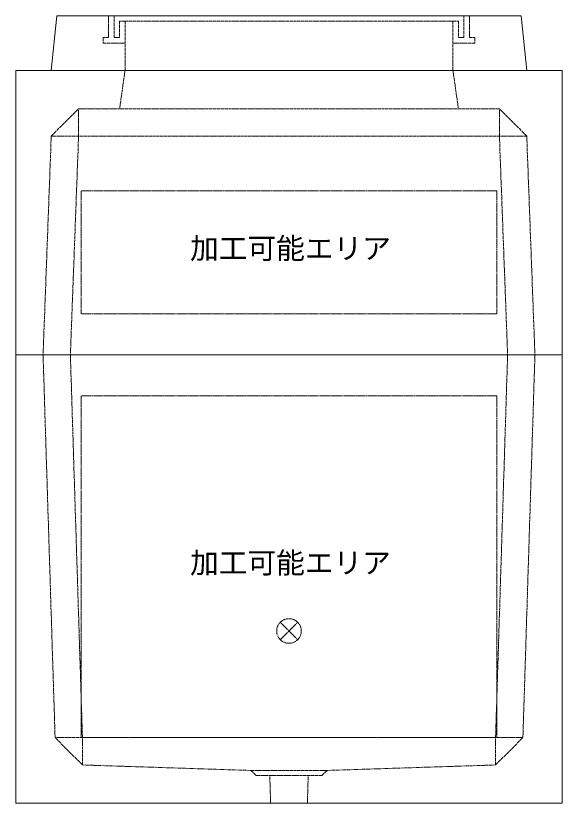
# Model space of a CAD drawing. Units: millimetres, scale not verified. Extents: x -3712 to 3712, y -2625 to 2625.
# Drawn here: x -538 to 462, y -1565 to -125 of the extents above; entities that cross this region are included whole.
import ezdxf
from ezdxf.enums import TextEntityAlignment as Align

# ---------------------------------------------------------------- set-up
doc = ezdxf.new("R2010")
doc.units = ezdxf.units.MM
doc.header["$LTSCALE"] = 10
doc.linetypes.add('LONG_DASHED1', pattern=[7, 6, -1])
doc.linetypes.add('LONG_DOUBLE_CHAIN', pattern=[21.8, 18, -1, 0.6, -0.6, 0.6, -1])
for name, color, linetype, lineweight in [('0-7_D-STR', 7, 'LONG_DASHED1', 9), ('0-A_D-STR-STR4', 134, 'LONG_DASHED1', 9), ('0-B_D-STR-STR5', 1, 'LONG_DOUBLE_CHAIN', 9)]:
    doc.layers.add(name, color=color, linetype=linetype, lineweight=lineweight)
doc.styles.add('ＭＳ ゴシック', font='')
doc.styles.get('ＭＳ ゴシック').set_extended_font_data('MS Gothic')

# ---------------------------------------------------------------- blocks, each defined once
blk = doc.blocks.new('A$C019679C0')
at = {"layer": '0-7_D-STR', "linetype": 'Continuous'}
for p, q in [((-4350, 0), (-4250, 1000)), ((4250, 1000), (-4250, 1000)), ((4350, 0), (4250, 1000)), ((-4350, 0), (4350, 0))]:
    blk.add_line(p, q, dxfattribs=at)
at = {"layer": '0-7_D-STR'}
for p, q in [((-3000, 0), (-3000, 900)), ((3000, 900), (3000, 0))]:
    blk.add_line(p, q, dxfattribs=at)
at = {"layer": '0-A_D-STR-STR4'}
for points in [[(-3300, 1000), (-3300, 600), (-3400, 600), (-3400, 500), (-3000, 500)], [(-3000, 900), (-3100, 900), (-3100, 600), (-3200, 600), (-3200, 1000)], [(-3000, 900), (3000, 900), (3100, 900)], [(3300, 1000), (3300, 600), (3400, 600), (3400, 500), (3000, 500)], [(3100, 900), (3100, 600), (3200, 600), (3200, 1000)]]:
    blk.add_lwpolyline(points, dxfattribs=at)
blk = doc.blocks.new('A$C69A01C2A')
at = {"layer": '0-7_D-STR', "linetype": 'Continuous'}
for p, q in [((-5000, 0), (-5000, 5200)), ((-5000, 5200), (5000, 5200)), ((5000, 5200), (5000, 0)), ((-5000, 0), (5000, 0))]:
    blk.add_line(p, q, dxfattribs=at)
at = {"layer": '0-7_D-STR'}
for p, q in [((-3000, 5200), (-3100, 4500)), ((3000, 5200), (3100, 4500)), ((-4350, 4000), (-3850, 4500)), ((3850, 4500), (-3850, 4500)), ((-3850, 4000), (-3850, 4500)), ((4350, 4000), (3850, 4500)), ((3850, 4000), (3850, 4500)), ((-4350, 4000), (-4500, 0)), ((4350, 4000), (-4350, 4000)), ((-3850, 4000), (-4000, 0)), ((3850, 4000), (4000, 0)), ((4350, 4000), (4500, 0))]:
    blk.add_line(p, q, dxfattribs=at)
at = {"layer": '0-B_D-STR-STR5'}
for p, q in [((-3800, 3000), (-3800, 750)), ((3800, 3000), (-3800, 3000))]:
    blk.add_line(p, q, dxfattribs=at)
blk.add_lwpolyline([(3800, 3000), (3800, 750), (-3800, 750)], dxfattribs=at)
blk = doc.blocks.new('A$C576C08F7')
at = {"layer": '0-7_D-STR', "linetype": 'Continuous'}
for p, q in [((-5000, 0), (5000, 0)), ((-5000, -8200), (-5000, 0)), ((5000, -8200), (5000, 0)), ((-5000, -8200), (5000, -8200))]:
    blk.add_line(p, q, dxfattribs=at)
at = {"layer": '0-7_D-STR'}
for p, q in [((-4500, 0), (-4280, -7000)), ((-4000, 0), (-3780, -7000)), ((4000, 0), (3780, -7000)), ((4500, 0), (4280, -7000)), ((-3780, -7500), (-4280, -7000)), ((4280, -7000), (-4280, -7000)), ((-3780, -7500), (-3780, -7000)), ((3780, -7500), (4280, -7000)), ((3780, -7500), (3780, -7000)), ((-3780, -7500), (-700, -7600)), ((-600, -7690), (-700, -7600)), ((700, -7600), (-700, -7600)), ((600, -7690), (700, -7600)), ((3780, -7500), (700, -7600)), ((600, -7690), (-600, -7690)), ((-336.2, -8200), (-352.5, -7690)), ((336.2, -8200), (352.5, -7690))]:
    blk.add_line(p, q, dxfattribs=at)
at = {"layer": '0-B_D-STR-STR5'}
for p, q in [((3800, -750), (3800, -7000)), ((3800, -7000), (-3800, -7000))]:
    blk.add_line(p, q, dxfattribs=at)
blk.add_lwpolyline([(3800, -750), (-3800, -750), (-3800, -7000)], dxfattribs=at)
blk = doc.blocks.new('A$C1C640AAB')
at = {"layer": '0-B_D-STR-STR5'}
for p, q in [((-159.1, -159.1), (159.1, 159.1)), ((-159.1, 159.1), (159.1, -159.1))]:
    blk.add_line(p, q, dxfattribs=at)
blk.add_circle((0, 0), 225, dxfattribs=at)
blk = doc.blocks.new('A$Ce66ae619')
at = {"layer": '0-7_D-STR'}
blk.add_blockref('A$C576C08F7', (0, 0), dxfattribs=at)
at = {"layer": '0-B_D-STR-STR5'}
blk.add_blockref('A$C1C640AAB', (0, -5050), dxfattribs=at)

msp = doc.modelspace()

# ---------------------------------------------------------------- block references
at = {"layer": '0-7_D-STR', "xscale": 0.1, "yscale": 0.1}
for name, p in [('A$C019679C0', (-37.5, -225)), ('A$C69A01C2A', (-37.5, -745)), ('A$Ce66ae619', (-37.5, -745))]:
    msp.add_blockref(name, p, dxfattribs=at)

# ---------------------------------------------------------------- texts
at = {"layer": '0-B_D-STR-STR5', "style": 'ＭＳ ゴシック'}
for p in [(-218.56, -581.14), (-218.56, -1156.14)]:
    msp.add_text('加工可能エリア', height=38.49, dxfattribs=at).set_placement(p, align=Align.BOTTOM_LEFT)

doc.saveas('drawing.dxf')
